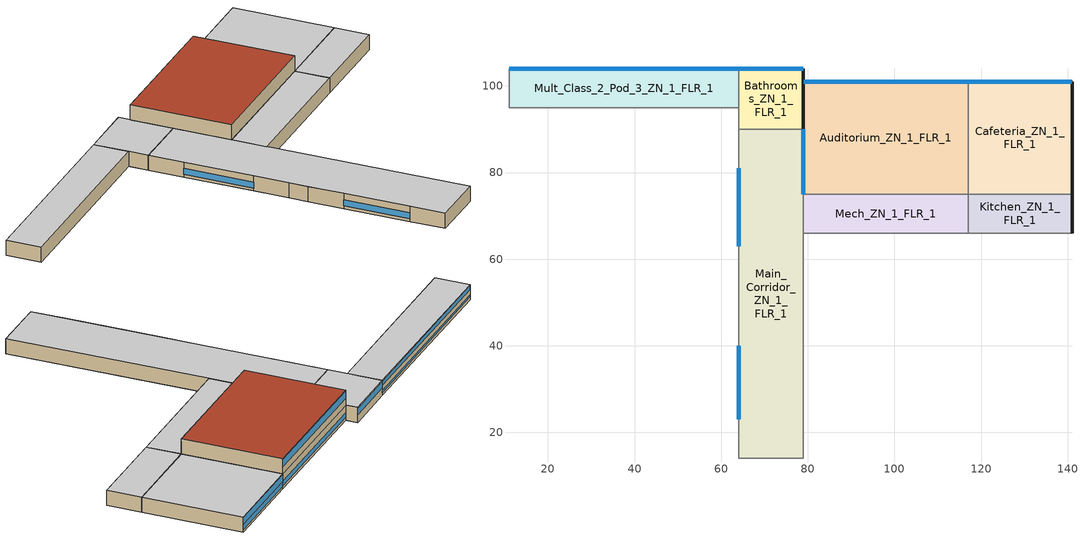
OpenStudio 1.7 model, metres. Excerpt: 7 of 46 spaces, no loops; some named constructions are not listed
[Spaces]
Mech_ZN_1_FLR_1
 floor ground: 117,75 117,66 79,66 79,75 z0
 wall to Gym_ZN_1_FLR_1: 79,66 117,66 z0:4
 wall to Main_Corridor_ZN_1_FLR_1: 79,75 79,66 z0:4
 wall to Auditorium_ZN_1_FLR_1: 117,75 79,75 z0:4
 wall to Kitchen_ZN_1_FLR_1: 117,66 117,75 z0:4
 ceiling to Mech_ZN_1_FLR_2: 117,66 117,75 79,75 79,66 z4
Bathrooms_ZN_1_FLR_1
 floor ground: 79,104 79,90 64,90 64,104 z0
 wall outside: 79,90 79,101 79,104 64,104 z0:4
 wall to Mult_Class_2_Pod_3_ZN_1_FLR_1: 64,104 64,95 z0:4
 wall to Corridor_Pod_3_ZN_1_FLR_1: 64,95 64,90 z0:4
 wall to Main_Corridor_ZN_1_FLR_1: 64,90 79,90 z0:4
 window (AEDG-K12 Daylight Glazing North): 78.97,104 64.03,104 z2.08:3.7
 ceiling to Bathrooms_ZN_1_FLR_2: 79,90 79,104 64,104 64,90 z4
Mult_Class_2_Pod_3_ZN_1_FLR_1
 floor ground: 64,104 64,95 11,95 11,104 z0
 wall outside: 64,104 11,104 z0:4
 wall to Corridor_Pod_3_ZN_1_FLR_1: 11,95 64,95 z0:4
 wall to Corner_Class_2_Pod_3_ZN_1_FLR_1: 11,104 11,95 z0:4
 window (AEDG-K12 View Glazing North): 63.97,104 11.03,104 z0.76:1.21
 window (AEDG-K12 Daylight Glazing North): 63.97,104 11.03,104 z2.66:3.7
 ceiling to Mult_Class_2_Pod_3_ZN_1_FLR_2: 64,95 64,104 11,104 11,95 z4
Main_Corridor_ZN_1_FLR_1
 floor ground: 79,90 79,14 64,14 64,90 z0
 wall outside: 79,75 79,90 / 64,81 64,63 / 64,40 64,23 z0:4
 wall to Mult_Class_1_Pod_3_ZN_1_FLR_1: 64,90 64,81 z0:4
 wall to Gym_ZN_1_FLR_1: 79,14 79,66 z0:4
 wall to Mult_Class_2_Pod_2_ZN_1_FLR_1: 64,63 64,54 z0:4
 wall to Mult_Class_1_Pod_2_ZN_1_FLR_1: 64,49 64,40 z0:4
 wall to Lobby_ZN_1_FLR_1: 64,14 79,14 z0:4
 wall to Mult_Class_2_Pod_1_ZN_1_FLR_1: 64,23 64,14 z0:4
 wall to Corridor_Pod_2_ZN_1_FLR_1: 64,54 64,49 z0:4
 window (AEDG-K12 View Glazing EastWest): 79,75.03 79,89.97 / 64,80.97 64,63.03 / 64,39.97 64,23.03 z0.76:2.36
 ceiling to Main_Corridor_ZN_1_FLR_2: 79,14 79,90 64,90 64,14 z4
Auditorium_ZN_1_FLR_1
 floor ground: 117,101 117,75 79,75 79,101 z0
 wall outside: 117,101 79,101 79,75 z4:8; 117,101 79,101 79,75 z0:4
 wall to LIBRARY_MEDIA_CENTER_ZN_1_FLR_2: 117,75 117,101 z4:8
 wall to Cafeteria_ZN_1_FLR_1: 117,75 117,101 z0:4
 wall to Mech_ZN_1_FLR_2: 79,75 117,75 z4:8
 window (AEDG-K12 Daylight Glazing North): 116.97,101 79.03,101 z5.89:7.7
 window (AEDG-K12 View Glazing North): 116.97,101 79.03,101 z0.76:2.06
 roof outside: 117,75 117,101 79,101 79,75 z8
Kitchen_ZN_1_FLR_1
 floor ground: 141,75 141,66 117,66 117,75 z0
 wall outside: 141,66 141,75 z0:4
 wall to Aux_Gym_ZN_1_FLR_1: 117,66 141,66 z0:4
 wall to Cafeteria_ZN_1_FLR_1: 141,75 117,75 z0:4
 ceiling to LIBRARY_MEDIA_CENTER_ZN_1_FLR_2: 141,66 141,75 117,75 117,66 z4
Cafeteria_ZN_1_FLR_1
 floor ground: 141,101 141,75 117,75 117,101 z0
 wall outside: 141,75 141,101 117,101 z0:4
 window (AEDG-K12 View Glazing North): 140.97,101 117.03,101 z0.66:1.96
 window (AEDG-K12 Daylight Glazing North): 140.97,101 117.03,101 z1.99:3.8
 ceiling to LIBRARY_MEDIA_CENTER_ZN_1_FLR_2: 141,75 141,101 117,101 117,75 z4
[Schedule:Ruleset]
Name | Default Day Schedule | Summer Design Day Schedule | Winter Design Day Schedule
SecondarySchool Auditorium Occ | SecondarySchool Auditorium Occ Default Schedule | SecondarySchool Auditorium Occ Summer Design Day | SecondarySchool Auditorium Occ Winter Design Day
SecondarySchool Gym Occ | SecondarySchool Gym Occ Default Schedule | SecondarySchool Gym Occ Summer Design Day | SecondarySchool Gym Occ Winter Design Day
SecondarySchool Kitchen Equip | SecondarySchool Kitchen Equip Default Schedule | SecondarySchool Kitchen Equip Summer Design Day | SecondarySchool Kitchen Equip Winter Design Day
SecondarySchool Kitchen Gas | SecondarySchool Kitchen Gas Default Schedule | SecondarySchool Kitchen Gas Summer Design Day | SecondarySchool Kitchen Gas Winter Design Day
AEDG K-12 Secondary Kitchen Electric Equipment Schedule | AEDG K-12 Secondary Kitchen Electric Equipment Schedule Weekday | AEDG K-12 Secondary Kitchen Electric Equipment Schedule Summer Design Day | AEDG K-12 Secondary Kitchen Electric Equipment Schedule Winter Design Day
AEDG K-12 Secondary Kitchen Gas Equipment Schedule | AEDG K-12 Secondary Kitchen Gas Equipment Schedule Weekday | AEDG K-12 Secondary Kitchen Gas Equipment Schedule Summer Design Day | AEDG K-12 Secondary Kitchen Gas Equipment Schedule Winter Design Day
Merged Rate of Change/Occupancy Hybrid | Merged Schedule 1 Schedule Week Day | Merged Schedule 1 Summer Design Day | Merged Schedule 1 Winter Design Day
[Schedule:Day]
SecondarySchool Auditorium Occ Default Schedule; SecondarySchool Auditorium Occ Summer Design Day; SecondarySchool Auditorium Occ Rule 2 Day Schedule: 8, 0, 0, 15, 0, 0.25, 17, 0, 0.95, 20, 0, 0.1, 24, 0, 0
SecondarySchool Auditorium Occ Winter Design Day; SecondarySchool Auditorium Occ Rule 1 Day Schedule; SecondarySchool Auditorium Occ Rule 3 Day Schedule; SecondarySchool Auditorium Occ Rule 5 Day Schedule; SecondarySchool Gym Occ Winter Design Day; SecondarySchool Gym Occ Rule 1 Day Schedule; SecondarySchool Gym Occ Rule 3 Day Schedule; SecondarySchool Gym Occ Rule 5 Day Schedule; AEDG K-12 Secondary Kitchen Electric Equipment Schedule Winter Design Day; AEDG K-12 Secondary Kitchen Gas Equipment Schedule Winter Design Day; Schedule Day 1; Schedule Day 14: 24, 0, 0
SecondarySchool Auditorium Occ Rule 4 Day Schedule: 8, 0, 0, 17, 0, 0.15, 19, 0, 0.35, 24, 0, 0
SecondarySchool Gym Occ Default Schedule; SecondarySchool Gym Occ Summer Design Day; SecondarySchool Gym Occ Rule 2 Day Schedule: 8, 0, 0, 16, 0, 0.35, 21, 0, 0.95, 24, 0, 0
SecondarySchool Gym Occ Rule 4 Day Schedule: 8, 0, 0, 16, 0, 0.35, 21, 0, 0.35, 24, 0, 0
SecondarySchool Kitchen Equip Default Schedule; SecondarySchool Kitchen Equip Summer Design Day; SecondarySchool Kitchen Equip Rule 2 Day Schedule: 8, 0, 0.1, 10, 0, 0.15, 13, 0, 0.25, 15, 0, 0.15, 24, 0, 0.1
SecondarySchool Kitchen Equip Winter Design Day; SecondarySchool Kitchen Equip Rule 1 Day Schedule; SecondarySchool Kitchen Equip Rule 3 Day Schedule; SecondarySchool Kitchen Equip Rule 5 Day Schedule: 24, 0, 0.1
SecondarySchool Kitchen Equip Rule 4 Day Schedule: 8, 0, 0.1, 10, 0, 0.13, 13, 0, 0.2, 15, 0, 0.13, 24, 0, 0.1
SecondarySchool Kitchen Gas Default Schedule; SecondarySchool Kitchen Gas Summer Design Day; SecondarySchool Kitchen Gas Rule 2 Day Schedule: 8, 0, 0.02, 10, 0, 0.15, 13, 0, 0.2, 15, 0, 0.1, 24, 0, 0.02
SecondarySchool Kitchen Gas Winter Design Day; SecondarySchool Kitchen Gas Rule 1 Day Schedule; SecondarySchool Kitchen Gas Rule 3 Day Schedule; SecondarySchool Kitchen Gas Rule 5 Day Schedule; AEDG K-12 Secondary Kitchen Gas Equipment Schedule Weekend; AEDG K-12 Secondary Kitchen Gas Equipment Schedule Summer Weekday: 24, 0, 0.02
SecondarySchool Kitchen Gas Rule 4 Day Schedule: 8, 0, 0.02, 10, 0, 0.1, 13, 0, 0.15, 15, 0, 0.1, 24, 0, 0.02
AEDG K-12 Secondary Kitchen Electric Equipment Schedule Weekday; AEDG K-12 Secondary Kitchen Electric Equipment Schedule Summer Design Day: 6, 0, 0.38, 7, 0, 0.86, 8, 0, 1, 11, 0, 0.77, 13, 0, 1, 14, 0, 0.6, 15, 0, 0.46, 24, 0, 0.38
AEDG K-12 Secondary Kitchen Electric Equipment Schedule Weekend; AEDG K-12 Secondary Kitchen Electric Equipment Schedule Summer Weekday: 24, 0, 0.38
AEDG K-12 Secondary Kitchen Gas Equipment Schedule Weekday; AEDG K-12 Secondary Kitchen Gas Equipment Schedule Summer Design Day: 3, 0, 0.02, 6, 0, 0.22, 7, 0, 0.99, 8, 0, 0.79, 10, 0, 0.4, 11, 0, 0.86, 13, 0, 1, 24, 0, 0.02
Merged Schedule 1 Schedule Week Day; Merged Schedule 1 Summer Design Day: 7, 0, 0.0175144, 8, 0, 0.0175144, 15, 0, 0.402831, 16, 0, 0.360883, 17, 0, 0.396583, 20, 0, 0.319089, 21, 0, 0.299842, 22, 0, 0.00276779, 24, 0, 0
Merged Schedule 1 Winter Design Day: 7, 0, 0, 8, 0, 0, 15, 0, 0, 16, 0, 0, 17, 0, 0, 20, 0, 0, 21, 0, 0, 22, 0, 0, 24, 0, 0
[Schedule:Rule]
Name | Schedule Ruleset | Rule Order | Day Schedule | Apply Sunday | Apply Monday | Apply Tuesday | Apply Wednesday | Apply Thursday | Apply Friday | Apply Saturday | Date Specification Type | Start Month | Start Day | End Month | End Day
SecondarySchool Auditorium Occ Rule 1 | SecondarySchool Auditorium Occ | 0 | SecondarySchool Auditorium Occ Rule 1 Day Schedule | Yes | No | No | No | No | No | Yes | DateRange | 9 | 1 | 12 | 31
SecondarySchool Auditorium Occ Rule 2 | SecondarySchool Auditorium Occ | 1 | SecondarySchool Auditorium Occ Rule 2 Day Schedule | No | Yes | Yes | Yes | Yes | Yes | No | DateRange | 9 | 1 | 12 | 31
SecondarySchool Auditorium Occ Rule 3 | SecondarySchool Auditorium Occ | 2 | SecondarySchool Auditorium Occ Rule 3 Day Schedule | Yes | No | No | No | No | No | Yes | DateRange | 7 | 1 | 9 | 1
SecondarySchool Auditorium Occ Rule 4 | SecondarySchool Auditorium Occ | 3 | SecondarySchool Auditorium Occ Rule 4 Day Schedule | No | Yes | Yes | Yes | Yes | Yes | No | DateRange | 7 | 1 | 9 | 1
SecondarySchool Auditorium Occ Rule 5 | SecondarySchool Auditorium Occ | 4 | SecondarySchool Auditorium Occ Rule 5 Day Schedule | Yes | No | No | No | No | No | Yes | DateRange | 1 | 1 | 6 | 30
SecondarySchool Gym Occ Rule 1 | SecondarySchool Gym Occ | 0 | SecondarySchool Gym Occ Rule 1 Day Schedule | Yes | No | No | No | No | No | Yes | DateRange | 9 | 1 | 12 | 31
SecondarySchool Gym Occ Rule 2 | SecondarySchool Gym Occ | 1 | SecondarySchool Gym Occ Rule 2 Day Schedule | No | Yes | Yes | Yes | Yes | Yes | No | DateRange | 9 | 1 | 12 | 31
SecondarySchool Gym Occ Rule 3 | SecondarySchool Gym Occ | 2 | SecondarySchool Gym Occ Rule 3 Day Schedule | Yes | No | No | No | No | No | Yes | DateRange | 7 | 1 | 9 | 1
SecondarySchool Gym Occ Rule 4 | SecondarySchool Gym Occ | 3 | SecondarySchool Gym Occ Rule 4 Day Schedule | No | Yes | Yes | Yes | Yes | Yes | No | DateRange | 7 | 1 | 9 | 1
SecondarySchool Gym Occ Rule 5 | SecondarySchool Gym Occ | 4 | SecondarySchool Gym Occ Rule 5 Day Schedule | Yes | No | No | No | No | No | Yes | DateRange | 1 | 1 | 6 | 30
SecondarySchool Kitchen Equip Rule 1 | SecondarySchool Kitchen Equip | 0 | SecondarySchool Kitchen Equip Rule 1 Day Schedule | Yes | No | No | No | No | No | Yes | DateRange | 9 | 1 | 12 | 31
SecondarySchool Kitchen Equip Rule 2 | SecondarySchool Kitchen Equip | 1 | SecondarySchool Kitchen Equip Rule 2 Day Schedule | No | Yes | Yes | Yes | Yes | Yes | No | DateRange | 9 | 1 | 12 | 31
SecondarySchool Kitchen Equip Rule 3 | SecondarySchool Kitchen Equip | 2 | SecondarySchool Kitchen Equip Rule 3 Day Schedule | Yes | No | No | No | No | No | Yes | DateRange | 7 | 1 | 9 | 1
SecondarySchool Kitchen Equip Rule 4 | SecondarySchool Kitchen Equip | 3 | SecondarySchool Kitchen Equip Rule 4 Day Schedule | No | Yes | Yes | Yes | Yes | Yes | No | DateRange | 7 | 1 | 9 | 1
SecondarySchool Kitchen Equip Rule 5 | SecondarySchool Kitchen Equip | 4 | SecondarySchool Kitchen Equip Rule 5 Day Schedule | Yes | No | No | No | No | No | Yes | DateRange | 1 | 1 | 6 | 30
SecondarySchool Kitchen Gas Rule 1 | SecondarySchool Kitchen Gas | 0 | SecondarySchool Kitchen Gas Rule 1 Day Schedule | Yes | No | No | No | No | No | Yes | DateRange | 9 | 1 | 12 | 31
SecondarySchool Kitchen Gas Rule 2 | SecondarySchool Kitchen Gas | 1 | SecondarySchool Kitchen Gas Rule 2 Day Schedule | No | Yes | Yes | Yes | Yes | Yes | No | DateRange | 9 | 1 | 12 | 31
SecondarySchool Kitchen Gas Rule 3 | SecondarySchool Kitchen Gas | 2 | SecondarySchool Kitchen Gas Rule 3 Day Schedule | Yes | No | No | No | No | No | Yes | DateRange | 7 | 1 | 9 | 1
SecondarySchool Kitchen Gas Rule 4 | SecondarySchool Kitchen Gas | 3 | SecondarySchool Kitchen Gas Rule 4 Day Schedule | No | Yes | Yes | Yes | Yes | Yes | No | DateRange | 7 | 1 | 9 | 1
SecondarySchool Kitchen Gas Rule 5 | SecondarySchool Kitchen Gas | 4 | SecondarySchool Kitchen Gas Rule 5 Day Schedule | Yes | No | No | No | No | No | Yes | DateRange | 1 | 1 | 6 | 30
AEDG K-12 Secondary Kitchen Electric Equipment Schedule Weekend Rule | AEDG K-12 Secondary Kitchen Electric Equipment Schedule | 1 | AEDG K-12 Secondary Kitchen Electric Equipment Schedule Weekend | Yes |  |  |  |  |  | Yes | DateRange | 1 | 1 | 12 | 31
AEDG K-12 Secondary Kitchen Electric Equipment Schedule Summer Weekday Rule | AEDG K-12 Secondary Kitchen Electric Equipment Schedule | 0 | AEDG K-12 Secondary Kitchen Electric Equipment Schedule Summer Weekday |  | Yes | Yes | Yes | Yes | Yes |  | DateRange | 7 | 1 | 8 | 31
AEDG K-12 Secondary Kitchen Gas Equipment Schedule Weekend Rule | AEDG K-12 Secondary Kitchen Gas Equipment Schedule | 1 | AEDG K-12 Secondary Kitchen Gas Equipment Schedule Weekend | Yes |  |  |  |  |  | Yes | DateRange | 1 | 1 | 12 | 31
AEDG K-12 Secondary Kitchen Gas Equipment Schedule Summer Weekday Rule | AEDG K-12 Secondary Kitchen Gas Equipment Schedule | 0 | AEDG K-12 Secondary Kitchen Gas Equipment Schedule Summer Weekday |  | Yes | Yes | Yes | Yes | Yes |  | DateRange | 7 | 1 | 8 | 31
Schedule Rule 1 | Merged Rate of Change/Occupancy Hybrid | 1 | Schedule Day 1 | Yes |  |  |  |  |  | Yes
Schedule Rule 2 | Merged Rate of Change/Occupancy Hybrid | 0 | Schedule Day 14 | Yes | Yes | Yes | Yes | Yes | Yes | Yes | DateRange | 7 | 1 | 8 | 31
